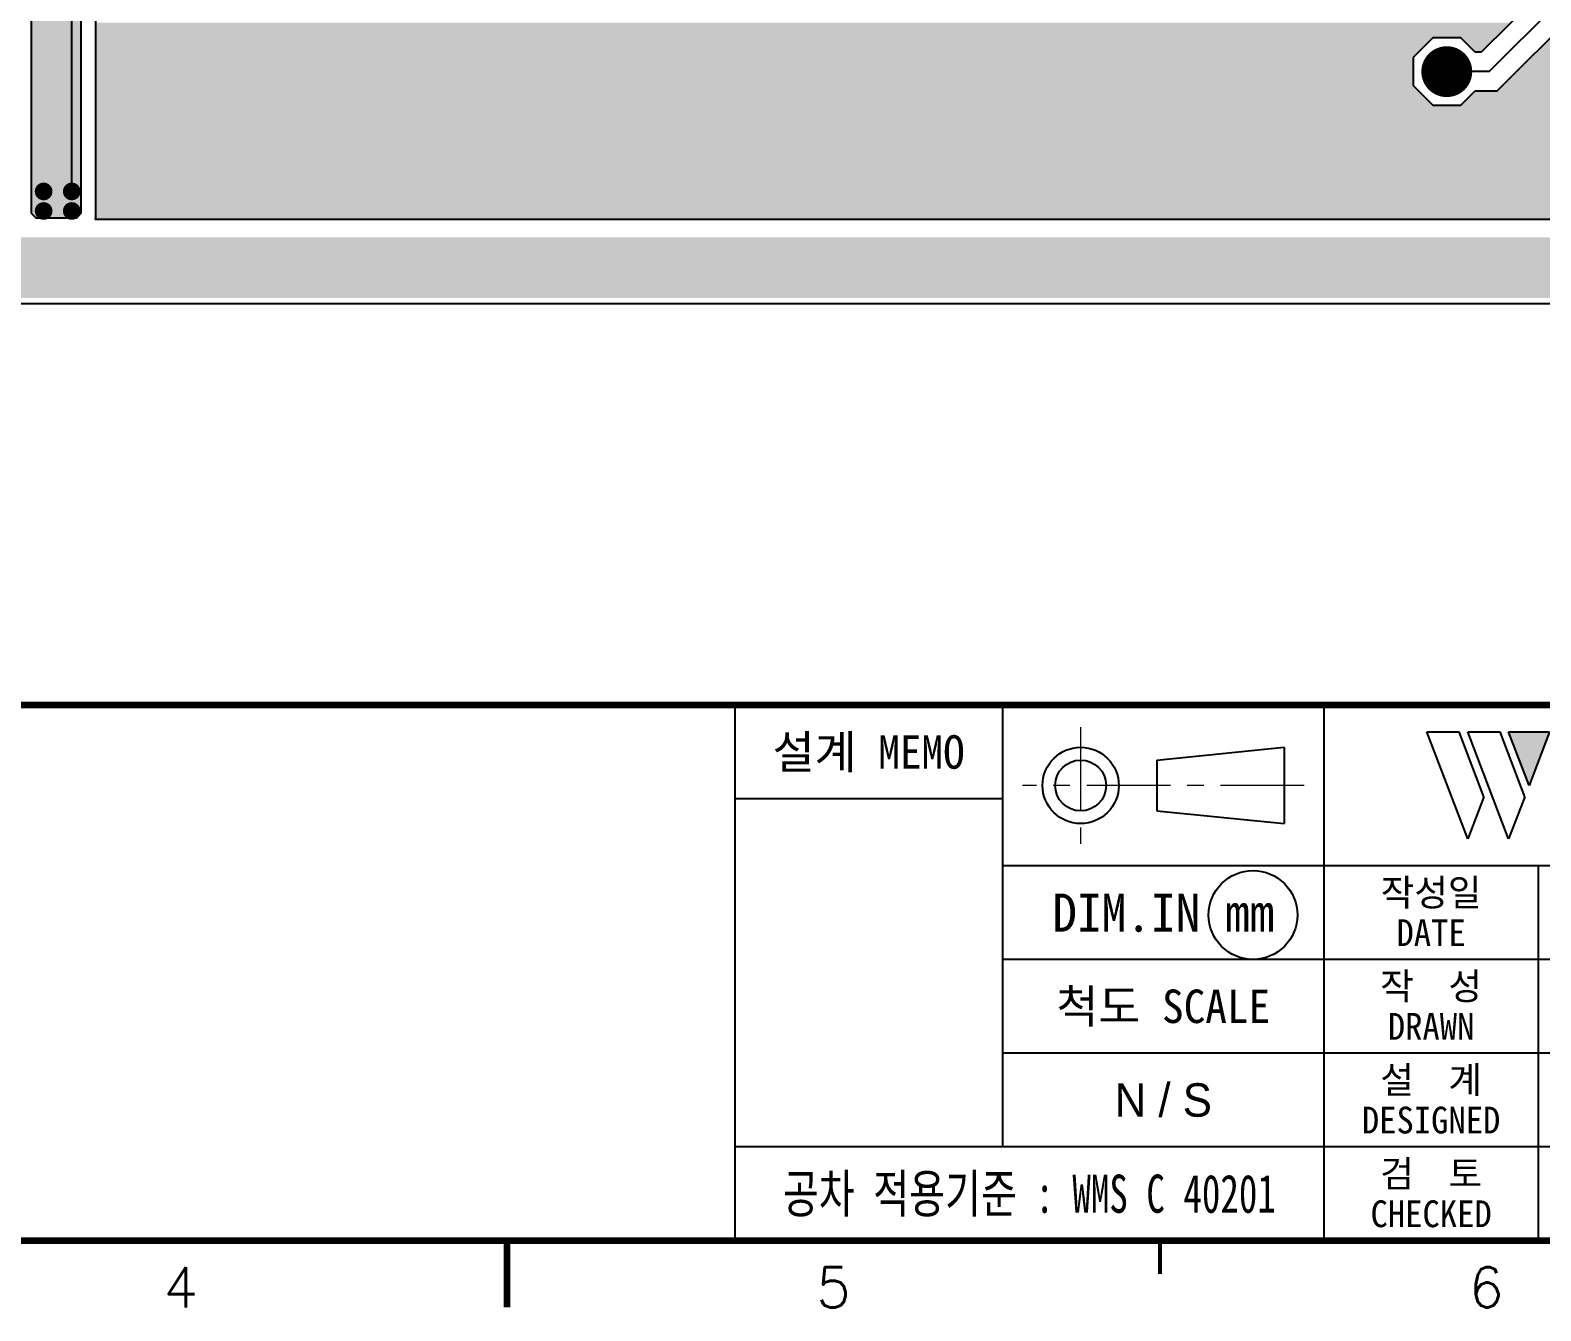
# Model space of a CAD drawing. Extents: x 295 to 953, y 10 to 290.
# Drawn here: x 651.4 to 764.2, y 9.8 to 105.4 of the extents above; entities that cross this region are included whole.
import ezdxf
from ezdxf.enums import TextEntityAlignment as Align

# ---------------------------------------------------------------- set-up
doc = ezdxf.new("R2010")
doc.units = 0
doc.header["$LTSCALE"] = 5
doc.header["$MEASUREMENT"] = 0
doc.linetypes.add('CENTER', pattern=[2, 1.25, -0.25, 0.25, -0.25])
doc.layers.get('0').update_dxf_attribs({"linetype": 'CONTINUOUS', "lineweight": 25})
doc.layers.add('2', color=2, linetype='CENTER', lineweight=13)
for name, color, linetype in [('L1-TOP_GBR', 7, 'CONTINUOUS'), ('SHEET', 3, 'CONTINUOUS'), ('문자', 4, 'CONTINUOUS'), ('테두리', 3, 'CONTINUOUS')]:
    doc.layers.add(name, color=color, linetype=linetype)
doc.styles.add('MARK', font='ARLRDBD.TTF')
doc.styles.get("Standard").update_dxf_attribs({"font": 'simplex.shx'})
doc.styles.add('굴림', font='')
doc.styles.add('굴림체', font='')
doc.styles.get('굴림').set_extended_font_data('Gulim')
doc.styles.get('굴림체').set_extended_font_data('GulimChe')

# ---------------------------------------------------------------- blocks, each defined once
blk = doc.blocks.new('B')
at = {"layer": '문자'}
blk.add_hatch(color=256, dxfattribs=at).paths.add_polyline_path([(13.79, 10), (15.31, 6), (16.84, 10)])
at = {"color": 4, "const_width": 0.6}
blk.add_lwpolyline([(48.46, 10.32, 1), (49.06, 10.32, 1)], format="xyb", close=True, dxfattribs=at)
at = {"layer": '문자'}
for p, q in [((10.73, 2), (7.68, 10)), ((7.68, 10), (10.09, 10)), ((11.94, 5.16), (10.09, 10)), ((10.73, 10), (13.15, 10)), ((13.79, 2), (10.73, 10)), ((14.99, 5.16), (13.15, 10)), ((13.79, 10), (16.84, 10)), ((15.31, 6), (13.79, 10)), ((16.84, 10), (15.31, 6)), ((11.94, 5.16), (10.73, 2)), ((14.99, 5.16), (13.79, 2))]:
    blk.add_line(p, q, dxfattribs=at)
at = {"layer": '문자', "style": 'MARK', "oblique": 15}
blk.add_text('WOOJIN', height=6.5, dxfattribs=at).set_placement((36.4, 6), align=Align.MIDDLE_CENTER)
blk = doc.blocks.new('C')
at = {"layer": '2'}
for p, q in [((252.83, 53.35), (252.83, 44.65)), ((269.53, 49), (248.48, 49))]:
    blk.add_line(p, q, dxfattribs=at)
at = {"layer": 'SHEET'}
for p, q in [((227, 55), (227, 15)), ((247, 55), (247, 22)), ((271, 55), (271, 15)), ((271, 55), (271, 15)), ((247, 48), (227, 48)), ((333, 43), (247, 43)), ((287, 43), (287, 15)), ((333, 36), (247, 36)), ((311, 29), (247, 29)), ((311, 22), (227, 22))]:
    blk.add_line(p, q, dxfattribs=at)
at = {"layer": 'SHEET', "color": 4}
for p, q in [((258.53, 50.9), (268.03, 51.85)), ((258.53, 50.9), (258.53, 47.1)), ((268.03, 51.85), (268.03, 46.15)), ((258.53, 47.1), (268.03, 46.15))]:
    blk.add_line(p, q, dxfattribs=at)
for radius in [2.85, 1.9]:
    blk.add_circle((252.83, 49), radius, dxfattribs=at)
at = {"layer": 'SHEET'}
blk.add_circle((265.7, 39.32), 3.32, dxfattribs=at)
at = {"layer": '테두리'}
for points, const_width in [([(15, 285), (15, 15), (405, 15), (405, 285), (15, 285)], 0.5), ([(15, 55), (405, 55)], 0.5), ([(210, 10), (210, 15)], 0.5), ([(258.75, 12.5), (258.75, 15)], 0.3)]:
    blk.add_lwpolyline(points, dxfattribs=dict(at, const_width=const_width))
blk.add_blockref('B', (271, 43))
at = {"layer": '문자', "style": '굴림체'}
for s, height, p in [('설계 MEMO', 2.5, (237, 51.5)), ('작성일', 2, (279, 41)), ('DIM.IN mm', 2.85, (259, 39.5)), ('DATE', 2, (279, 38)), ('작  성', 2, (279, 34)), ('척도 SCALE', 2.5, (259, 32.5)), ('DRAWN', 2, (279, 31)), ('설  계', 2, (279, 27)), ('DESIGNED', 2, (279, 24)), ('검  토', 2, (279, 20)), ('CHECKED', 2, (279, 17))]:
    blk.add_text(s, height=height, dxfattribs=at).set_placement(p, align=Align.MIDDLE_CENTER)
at = {"layer": '문자', "style": '굴림체', "width": 0.75}
blk.add_text('공차 적용기준 : WMS C 40201', height=2.85, dxfattribs=at).set_placement((249, 18.5), align=Align.MIDDLE_CENTER)
at = {"layer": '문자'}
for s, p in [('4', (185.62, 11.5)), ('5', (234.38, 11.5)), ('6', (283.12, 11.5))]:
    blk.add_text(s, height=3, dxfattribs=at).set_placement(p, align=Align.MIDDLE)

msp = doc.modelspace()

# ---------------------------------------------------------------- linework, layer by layer
for points, const_width in [([(756.2, 102.33, 1), (758.1, 102.33, 1)], 1.9), ([(652.04, 93.38, 1), (652.7, 93.38, 1)], 0.66), ([(654.14, 93.38, 1), (654.8, 93.38, 1)], 0.66), ([(652.04, 91.92, 1), (652.7, 91.92, 1)], 0.66), ([(654.14, 91.92, 1), (654.8, 91.92, 1)], 0.66)]:
    msp.add_lwpolyline(points, format="xyb", close=True, dxfattribs=dict(const_width=const_width))
at = {"layer": 'L1-TOP_GBR'}
for p, q in [((651.45, 234.15), (651.45, 91.76)), ((655.18, 91.76), (655.18, 234.15)), ((656.25, 234.51), (656.25, 91.4)), ((654.47, 93.38), (654.47, 121.88)), ((763.82, 107.87), (759.72, 103.78)), ((760.32, 102.33), (765.26, 107.28)), ((760.92, 100.89), (766.7, 106.68)), ((756.1, 104.85), (754.63, 103.38)), ((758.19, 104.85), (756.1, 104.85)), ((759.26, 103.78), (758.19, 104.85)), ((754.63, 103.38), (754.63, 101.29)), ((759.72, 103.78), (759.26, 103.78)), ((760.32, 102.33), (757.15, 102.33)), ((754.63, 101.29), (756.1, 99.82)), ((758.19, 99.82), (759.26, 100.89)), ((759.26, 100.89), (760.92, 100.89)), ((756.1, 99.82), (758.19, 99.82)), ((654.47, 93.38), (654.47, 93.17)), ((651.45, 91.76), (651.79, 91.41)), ((651.79, 91.41), (654.84, 91.41)), ((654.84, 91.41), (655.18, 91.76)), ((656.25, 91.4), (656.19, 91.31)), ((656.19, 91.31), (853.16, 91.31)), ((505.48, 85), (865.18, 85))]:
    msp.add_line(p, q, dxfattribs=at)
for points in [[(651.45, 91.76), (651.45, 234.15), (655.18, 91.76), (655.18, 234.15)], [(656.25, 104.85), (656.25, 106), (760.79, 104.85), (761.95, 106)], [(656.25, 103.38), (656.25, 104.85), (754.63, 103.38), (756.1, 104.85)], [(656.25, 104.85), (656.25, 104.85), (756.1, 104.85), (758.19, 104.85)], [(759.26, 103.78), (758.19, 104.85), (759.72, 103.78), (760.79, 104.85)], [(763.4, 103.38), (764.88, 104.85), (779.36, 103.38), (780.83, 104.85)], [(656.25, 101.29), (656.25, 103.38), (754.63, 101.29), (754.63, 103.38)], [(761.32, 101.29), (763.4, 103.38), (779.36, 101.29), (779.36, 103.38)], [(656.25, 99.82), (656.25, 101.29), (756.1, 99.82), (754.63, 101.29)], [(758.19, 99.82), (759.26, 100.89), (780.83, 99.82), (779.76, 100.89)], [(760.92, 100.89), (761.32, 101.29), (779.76, 100.89), (779.36, 101.29)], [(656.25, 98.74), (656.25, 99.82), (865.54, 98.74), (866.62, 99.82)], [(656.25, 91.4), (656.25, 98.74), (853.25, 91.4), (860.59, 98.74)], [(656.25, 98.74), (656.25, 98.74), (860.59, 98.74), (865.54, 98.74)], [(651.79, 91.41), (651.45, 91.76), (654.84, 91.41), (655.18, 91.76)], [(656.19, 91.31), (656.25, 91.4), (853.16, 91.31), (853.25, 91.4)], [(505.89, 88.46), (505.89, 89.95), (868.07, 88.46), (868.07, 89.95)], [(505.89, 89.95), (505.89, 89.95), (868.07, 89.95), (517.44, 89.95)], [(505.89, 85.82), (505.89, 88.46), (865.43, 85.82), (868.07, 88.46)], [(506.3, 85.41), (505.89, 85.82), (865.01, 85.41), (865.43, 85.82)]]:
    msp.add_solid(points, dxfattribs=at)

# ---------------------------------------------------------------- block references
msp.add_blockref('C', (476.98, 0))

# ---------------------------------------------------------------- texts
at = {"layer": '문자', "style": '굴림'}
msp.add_text('N / S', height=2.5, dxfattribs=at).set_placement((735.98, 25.5), align=Align.MIDDLE_CENTER)

doc.saveas('drawing.dxf')
